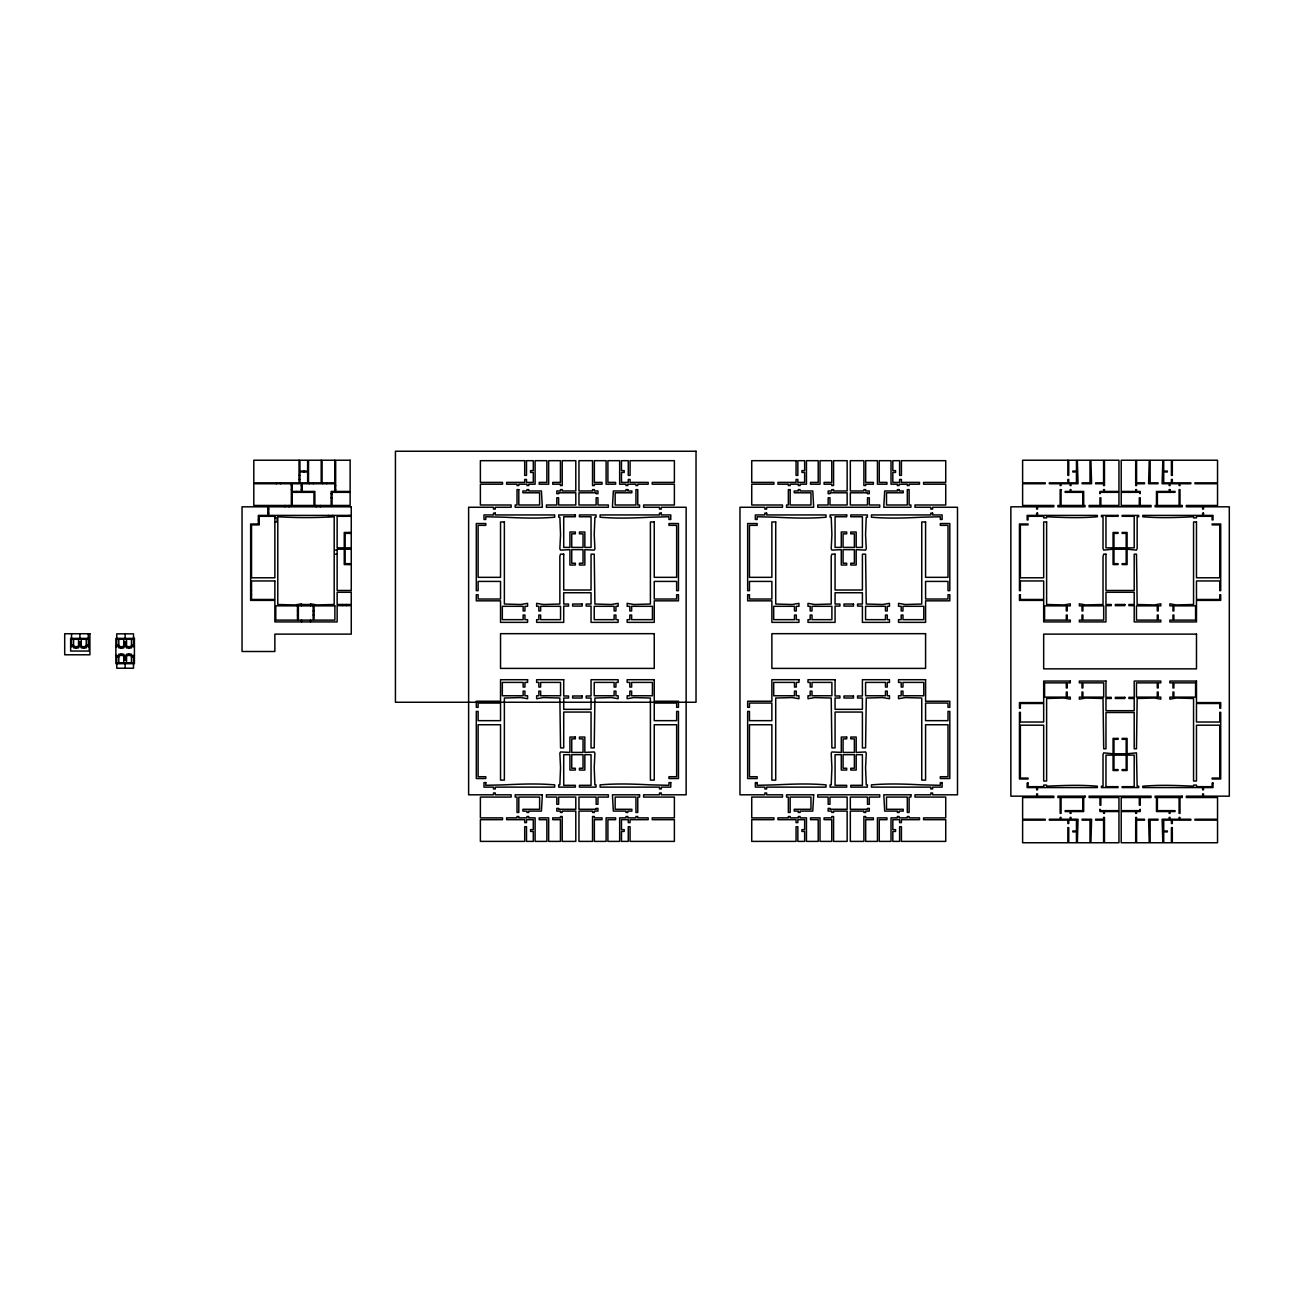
<?xml version="1.0" encoding="UTF-8"?>
<svg xmlns="http://www.w3.org/2000/svg" width="1294" height="1294" viewBox="0 0 1294 1294"><rect width="100%" height="100%" fill="white"/><g stroke="black" fill="none" stroke-linecap="round" stroke-linejoin="round"><path stroke-width="1.5" d="M299.933 471.081L307.616 471.081L307.616 460.227L299.933 460.227L299.933 482.84L307.616 482.84L307.616 471.986L299.933 471.986M299.027 475.383L299.933 475.383M299.027 479.443L299.933 479.443M291.344 485.557L292.25 485.557M301.292 485.557L302.198 485.557M334.758 485.557L335.664 485.557M291.344 489.617L292.25 489.617M301.292 489.617L302.198 489.617M334.758 489.617L335.664 489.617M292.25 491.429L301.292 491.429L301.292 483.746L292.25 483.746L292.25 505.453L313.957 505.453L313.957 492.335L292.25 492.335M331.135 493.693L332.04 493.693M331.135 497.769L332.04 497.769M267.826 509.076L268.731 509.076M267.826 513.136L268.731 513.136M274.862 517.891L277.126 517.891L277.126 521.967L274.862 521.967M258.331 519.929L259.221 519.929M259.221 523.989L250.632 523.989L250.632 600.384L274.862 600.384L274.862 621.913L337.136 621.913L337.136 605.641L351.256 605.641L351.256 634.125L274.862 634.125L274.862 651.497L242.043 651.497L242.043 506.811L267.826 506.811L267.826 515.4L258.331 515.4L258.331 523.989M334.871 550.112L337.136 550.112M334.871 554.172L337.136 554.172M250.632 590.662L251.537 590.662M250.632 594.739L251.537 594.739M301.47 604.492L310.528 604.492M297.474 610.946L298.38 610.946M313.164 610.946L314.07 610.946M297.474 615.022L298.38 615.022M313.164 615.022L314.07 615.022M71.542 639.285L88.283 639.285M116.767 639.285L133.508 639.285M78.562 641.986L81.263 641.986M123.787 641.986L126.489 641.986M78.562 643.571L81.263 643.571M123.787 643.571L126.489 643.571M71.542 645.156L73.58 645.156M78.562 645.156L81.263 645.156M86.245 645.156L88.283 645.156M116.767 645.156L118.805 645.156M123.787 645.156L126.489 645.156M131.47 645.156L133.508 645.156M70.636 646.515L75.392 646.515L75.392 647.873M89.189 646.515L84.433 646.515L84.433 647.873M115.862 646.515L120.617 646.515L120.617 647.873M134.414 646.515L129.659 646.515L129.659 647.873M115.862 655.557L120.617 655.557L120.617 654.198M134.414 655.557L129.659 655.557L129.659 654.198M116.767 656.915L118.805 656.915M123.787 656.915L126.489 656.915M131.47 656.915L133.508 656.915M123.787 658.5L126.489 658.5M123.787 660.086L126.489 660.086M116.767 662.787L133.508 662.787M349.218 515.4L349.218 516.306M349.218 532.465L349.218 533.371M349.218 563.666L349.218 564.572M346.517 604.492L346.517 605.641M342.441 604.492L342.441 605.641M332.623 515.4L332.623 516.306L328.547 516.306L328.547 515.4M326.832 482.84L326.832 483.746M322.756 482.84L322.756 483.746M320.281 505.453L320.281 506.811M316.205 505.453L316.205 506.811M313.294 482.84L313.294 483.746M310.528 605.851L310.528 603.813L316.852 604.945L334.192 604.492L334.192 516.759C313.989 517.875 298.008 517.875 277.789 516.759L277.789 604.492L295.145 604.945L301.47 603.813L301.47 605.851M310.528 620.117L310.528 621.913M309.217 482.84L309.217 483.746M303.993 471.081L303.993 471.986M301.47 620.117L301.47 621.913M296.31 491.429L296.31 492.335M289.08 505.453L289.08 506.811M285.003 505.453L285.003 506.811M280.491 482.84L280.491 483.746M276.415 482.84L276.415 483.746M133.508 646.515L133.508 633.85L116.767 633.85L116.767 646.515M133.508 655.557L133.508 668.222L116.767 668.222L116.767 655.557M131.47 639.285L131.47 647.873L126.489 647.873L126.489 639.285M131.47 662.787L131.47 654.198L126.489 654.198L126.489 662.787M128.3 647.873L128.3 646.515L121.976 646.515L121.976 647.873M128.3 654.198L128.3 655.557L121.976 655.557L121.976 654.198M125.13 633.85L125.13 638.379M125.13 663.693L125.13 668.222M123.787 639.285L123.787 647.873L118.805 647.873L118.805 639.285M123.787 662.787L123.787 654.198L118.805 654.198L118.805 662.787M88.283 633.85L88.283 646.515M86.245 639.285L86.245 647.873L81.263 647.873L81.263 639.285M83.075 647.873L83.075 646.515L76.75 646.515L76.75 647.873M79.904 633.85L79.904 638.379M78.562 639.285L78.562 647.873L73.58 647.873L73.58 639.285M71.542 633.85L71.542 646.515M696.026 451.25L395.43 451.25L395.43 702.254L696.026 702.254L696.026 451.25M299.027 460.227L253.802 460.227L253.802 482.84L299.027 482.84L299.027 460.227M321.187 460.227L308.522 460.227L308.522 482.84L321.187 482.84L321.187 460.227M334.758 460.227L322.093 460.227L322.093 482.84L334.758 482.84L334.758 460.227M350.124 460.227L335.664 460.227L335.664 491.429L350.124 491.429L350.124 460.227M1067.841 460.227L1022.616 460.227L1022.616 482.84L1045.228 482.84L1045.228 483.746L1022.616 483.746L1022.616 505.453L1053.834 505.453L1053.834 506.811L1037.545 506.811L1037.545 509.076L1036.64 509.076L1036.64 506.811L1010.857 506.811L1010.857 796.166L1036.64 796.166L1036.64 793.901L1037.545 793.901L1037.545 796.166L1053.834 796.166L1053.834 797.525L1022.616 797.525L1022.616 819.231L1045.228 819.231L1045.228 820.137L1022.616 820.137L1022.616 842.75L1067.841 842.75L1067.841 827.594L1068.747 827.594L1068.747 842.75L1076.446 842.75L1076.446 831.896L1072.823 831.896L1072.823 830.991L1076.446 830.991L1076.446 820.137L1068.747 820.137L1068.747 823.534L1067.841 823.534L1067.841 820.137L1049.305 820.137L1049.305 819.231L1060.158 819.231L1060.158 817.42L1061.064 817.42L1061.064 819.231L1070.106 819.231L1070.106 817.42L1071.011 817.42L1071.011 819.231L1078.048 819.231L1077.352 842.75L1090.001 842.75L1090.001 820.137L1082.107 820.137L1082.107 819.231L1091.586 819.231L1090.907 842.75L1103.572 842.75L1103.572 820.137L1095.646 820.137L1095.646 819.231L1103.572 819.231L1103.572 817.42L1104.478 817.42L1104.478 842.75L1118.954 842.75L1118.954 811.548L1104.478 811.548L1104.478 813.36L1103.572 813.36L1103.572 811.548L1099.965 811.548L1099.965 809.284L1100.854 810.642L1118.954 810.642L1118.954 797.525L1100.854 797.525L1100.854 805.208L1099.965 805.208L1099.965 797.525L1089.095 797.525L1089.095 796.166L1151.062 796.166L1151.062 797.525L1140.208 797.525L1140.208 805.208L1139.302 805.208L1139.302 797.525L1121.219 797.525L1121.219 810.642L1139.302 810.642L1140.208 809.284L1140.208 811.548L1136.585 811.548L1136.585 813.36L1135.679 813.36L1135.679 811.548L1121.219 811.548L1121.219 842.75L1135.679 842.75L1135.679 817.42L1136.585 817.42L1136.585 819.231L1144.511 819.231L1144.511 820.137L1136.585 820.137L1136.585 842.75L1149.25 842.75L1148.587 819.231L1158.049 819.231L1158.049 820.137L1150.156 820.137L1150.156 842.75L1162.821 842.75L1162.125 819.231L1169.145 819.231L1169.145 817.42L1170.051 817.42L1170.051 819.231L1179.093 819.231L1179.093 817.42L1179.999 817.42L1179.999 819.231L1190.852 819.231L1190.852 820.137L1172.315 820.137L1172.315 823.534L1171.41 823.534L1171.41 820.137L1163.727 820.137L1163.727 830.991L1167.35 830.991L1167.35 831.896L1163.727 831.896L1163.727 842.75L1171.41 842.75L1171.41 827.594L1172.315 827.594L1172.315 842.75L1217.541 842.75L1217.541 820.137L1194.928 820.137L1194.928 819.231L1217.541 819.231L1217.541 797.525L1186.339 797.525L1186.339 796.166L1202.611 796.166L1202.611 793.901L1203.517 793.901L1203.517 796.166L1229.3 796.166L1229.3 506.811L1203.517 506.811L1203.517 509.076L1202.611 509.076L1202.611 506.811L1186.339 506.811L1186.339 505.453L1217.541 505.453L1217.541 483.746L1194.928 483.746L1194.928 482.84L1217.541 482.84L1217.541 460.227L1172.315 460.227L1172.315 475.383L1171.41 475.383L1171.41 460.227L1163.727 460.227L1163.727 471.081L1167.35 471.081L1167.35 471.986L1163.727 471.986L1163.727 482.84L1171.41 482.84L1171.41 479.443L1172.315 479.443L1172.315 482.84L1190.852 482.84L1190.852 483.746L1179.999 483.746L1179.999 485.557L1179.093 485.557L1179.093 483.746L1170.051 483.746L1170.051 485.557L1169.145 485.557L1169.145 483.746L1162.125 483.746L1162.821 460.227L1150.156 460.227L1150.156 482.84L1158.049 482.84L1158.049 483.746L1148.587 483.746L1149.25 460.227L1136.585 460.227L1136.585 482.84L1144.511 482.84L1144.511 483.746L1136.585 483.746L1136.585 485.557L1135.679 485.557L1135.679 460.227L1121.219 460.227L1121.219 491.429L1135.679 491.429L1135.679 489.617L1136.585 489.617L1136.585 491.429L1140.208 491.429L1140.208 493.693L1139.302 492.335L1121.219 492.335L1121.219 505.453L1139.302 505.453L1139.302 497.769L1140.208 497.769L1140.208 505.453L1151.062 505.453L1151.062 506.811L1089.095 506.811L1089.095 505.453L1099.965 505.453L1099.965 497.769L1100.854 497.769L1100.854 505.453L1118.954 505.453L1118.954 492.335L1100.854 492.335L1099.965 493.693L1099.965 491.429L1103.572 491.429L1103.572 489.617L1104.478 489.617L1104.478 491.429L1118.954 491.429L1118.954 460.227L1104.478 460.227L1104.478 485.557L1103.572 485.557L1103.572 483.746L1095.646 483.746L1095.646 482.84L1103.572 482.84L1103.572 460.227L1090.907 460.227L1091.586 483.746L1082.107 483.746L1082.107 482.84L1090.001 482.84L1090.001 460.227L1077.352 460.227L1078.048 483.746L1071.011 483.746L1071.011 485.557L1070.106 485.557L1070.106 483.746L1061.064 483.746L1061.064 485.557L1060.158 485.557L1060.158 483.746L1049.305 483.746L1049.305 482.84L1067.841 482.84L1067.841 479.443L1068.747 479.443L1068.747 482.84L1076.446 482.84L1076.446 471.986L1072.823 471.986L1072.823 471.081L1076.446 471.081L1076.446 460.227L1068.747 460.227L1068.747 475.383L1067.841 475.383L1067.841 460.227M524.701 460.68L480.381 460.68L480.381 482.387L502.541 482.387L502.541 484.199L480.381 484.199L480.381 505L511.13 505L511.13 507.264L495.295 507.264L495.295 509.076L493.499 509.076L493.499 507.264L468.622 507.264L468.622 794.807L493.499 794.807L493.499 792.996L495.295 792.996L495.295 794.807L511.13 794.807L511.13 797.072L480.381 797.072L480.381 817.873L502.541 817.873L502.541 819.684L480.381 819.684L480.381 841.391L524.701 841.391L524.701 826.688L526.512 826.688L526.512 841.391L533.29 841.391L533.29 831.444L530.572 831.444L530.572 829.632L533.29 829.632L533.29 819.684L526.512 819.684L526.512 822.628L524.701 822.628L524.701 819.684L506.601 819.684L506.601 817.873L517.018 817.873L517.018 816.514L518.813 816.514L518.813 817.873L526.965 817.873L526.965 816.514L528.761 816.514L528.761 817.873L535.101 817.873L535.101 841.391L546.861 841.391L546.861 819.684L539.177 819.684L539.177 817.873L548.672 817.873L548.672 841.391L560.431 841.391L560.431 819.684L552.732 819.684L552.732 817.873L560.431 817.873L560.431 816.514L562.227 816.514L562.227 841.391L575.798 841.391L575.798 811.095L562.227 811.095L562.227 812.454L560.431 812.454L560.431 811.095L556.808 811.095L556.808 808.378L558.62 808.378L558.62 809.284L575.798 809.284L575.798 797.072L558.62 797.072L558.62 804.302L556.808 804.302L556.808 797.072L546.408 797.072L546.408 794.807L608.358 794.807L608.358 797.072L597.957 797.072L597.957 804.302L596.146 804.302L596.146 797.072L578.968 797.072L578.968 809.284L596.146 809.284L596.146 808.378L597.957 808.378L597.957 811.095L594.35 811.095L594.35 812.454L592.539 812.454L592.539 811.095L578.968 811.095L578.968 841.391L592.539 841.391L592.539 816.514L594.35 816.514L594.35 817.873L602.034 817.873L602.034 819.684L594.35 819.684L594.35 841.391L606.11 841.391L606.11 817.873L615.604 817.873L615.604 819.684L607.905 819.684L607.905 841.391L619.664 841.391L619.664 817.873L626.005 817.873L626.005 816.514L627.816 816.514L627.816 817.873L635.952 817.873L635.952 816.514L637.764 816.514L637.764 817.873L648.165 817.873L648.165 819.684L630.065 819.684L630.065 822.628L628.269 822.628L628.269 819.684L621.476 819.684L621.476 829.632L624.193 829.632L624.193 831.444L621.476 831.444L621.476 841.391L628.269 841.391L628.269 826.688L630.065 826.688L630.065 841.391L674.384 841.391L674.384 819.684L652.225 819.684L652.225 817.873L674.384 817.873L674.384 797.072L643.636 797.072L643.636 794.807L659.471 794.807L659.471 792.996L661.283 792.996L661.283 794.807L686.143 794.807L686.143 507.264L661.283 507.264L661.283 509.076L659.471 509.076L659.471 507.264L643.636 507.264L643.636 505L674.384 505L674.384 484.199L652.225 484.199L652.225 482.387L674.384 482.387L674.384 460.68L630.065 460.68L630.065 475.383L628.269 475.383L628.269 460.68L621.476 460.68L621.476 470.628L624.193 470.628L624.193 472.439L621.476 472.439L621.476 482.387L628.269 482.387L628.269 479.443L630.065 479.443L630.065 482.387L648.165 482.387L648.165 484.199L637.764 484.199L637.764 485.557L635.952 485.557L635.952 484.199L627.816 484.199L627.816 485.557L626.005 485.557L626.005 484.199L619.664 484.199L619.664 460.68L607.905 460.68L607.905 482.387L615.604 482.387L615.604 484.199L606.11 484.199L606.11 460.68L594.35 460.68L594.35 482.387L602.034 482.387L602.034 484.199L594.35 484.199L594.35 485.557L592.539 485.557L592.539 460.68L578.968 460.68L578.968 490.976L592.539 490.976L592.539 489.617L594.35 489.617L594.35 490.976L597.957 490.976L597.957 493.693L596.146 493.693L596.146 492.788L578.968 492.788L578.968 505L596.146 505L596.146 497.769L597.957 497.769L597.957 505L608.358 505L608.358 507.264L546.408 507.264L546.408 505L556.808 505L556.808 497.769L558.62 497.769L558.62 505L575.798 505L575.798 492.788L558.62 492.788L558.62 493.693L556.808 493.693L556.808 490.976L560.431 490.976L560.431 489.617L562.227 489.617L562.227 490.976L575.798 490.976L575.798 460.68L562.227 460.68L562.227 485.557L560.431 485.557L560.431 484.199L552.732 484.199L552.732 482.387L560.431 482.387L560.431 460.68L548.672 460.68L548.672 484.199L539.177 484.199L539.177 482.387L546.861 482.387L546.861 460.68L535.101 460.68L535.101 484.199L528.761 484.199L528.761 485.557L526.965 485.557L526.965 484.199L518.813 484.199L518.813 485.557L517.018 485.557L517.018 484.199L506.601 484.199L506.601 482.387L524.701 482.387L524.701 479.443L526.512 479.443L526.512 482.387L533.29 482.387L533.29 472.439L530.572 472.439L530.572 470.628L533.29 470.628L533.29 460.68L526.512 460.68L526.512 475.383L524.701 475.383L524.701 460.68M796.053 460.68L751.733 460.68L751.733 482.387L773.893 482.387L773.893 484.199L751.733 484.199L751.733 505L782.482 505L782.482 507.264L766.646 507.264L766.646 509.076L764.835 509.076L764.835 507.264L739.974 507.264L739.974 794.807L764.835 794.807L764.835 792.996L766.646 792.996L766.646 794.807L782.482 794.807L782.482 797.072L751.733 797.072L751.733 817.873L773.893 817.873L773.893 819.684L751.733 819.684L751.733 841.391L796.053 841.391L796.053 826.688L797.848 826.688L797.848 841.391L804.642 841.391L804.642 831.444L801.924 831.444L801.924 829.632L804.642 829.632L804.642 819.684L797.848 819.684L797.848 822.628L796.053 822.628L796.053 819.684L777.953 819.684L777.953 817.873L788.353 817.873L788.353 816.514L790.165 816.514L790.165 817.873L798.301 817.873L798.301 816.514L800.113 816.514L800.113 817.873L806.453 817.873L806.453 841.391L818.212 841.391L818.212 819.684L810.513 819.684L810.513 817.873L820.008 817.873L820.008 841.391L831.767 841.391L831.767 819.684L824.084 819.684L824.084 817.873L831.767 817.873L831.767 816.514L833.579 816.514L833.579 841.391L847.149 841.391L847.149 811.095L833.579 811.095L833.579 812.454L831.767 812.454L831.767 811.095L828.16 811.095L828.16 808.378L829.972 808.378L829.972 809.284L847.149 809.284L847.149 797.072L829.972 797.072L829.972 804.302L828.16 804.302L828.16 797.072L817.759 797.072L817.759 794.807L879.71 794.807L879.71 797.072L869.309 797.072L869.309 804.302L867.498 804.302L867.498 797.072L850.32 797.072L850.32 809.284L867.498 809.284L867.498 808.378L869.309 808.378L869.309 811.095L865.686 811.095L865.686 812.454L863.891 812.454L863.891 811.095L850.32 811.095L850.32 841.391L863.891 841.391L863.891 816.514L865.686 816.514L865.686 817.873L873.385 817.873L873.385 819.684L865.686 819.684L865.686 841.391L877.445 841.391L877.445 817.873L886.956 817.873L886.956 819.684L879.257 819.684L879.257 841.391L891.016 841.391L891.016 817.873L897.357 817.873L897.357 816.514L899.152 816.514L899.152 817.873L907.304 817.873L907.304 816.514L909.116 816.514L909.116 817.873L919.516 817.873L919.516 819.684L901.417 819.684L901.417 822.628L899.605 822.628L899.605 819.684L892.828 819.684L892.828 829.632L895.545 829.632L895.545 831.444L892.828 831.444L892.828 841.391L899.605 841.391L899.605 826.688L901.417 826.688L901.417 841.391L945.736 841.391L945.736 819.684L923.576 819.684L923.576 817.873L945.736 817.873L945.736 797.072L914.987 797.072L914.987 794.807L930.823 794.807L930.823 792.996L932.618 792.996L932.618 794.807L957.495 794.807L957.495 507.264L932.618 507.264L932.618 509.076L930.823 509.076L930.823 507.264L914.987 507.264L914.987 505L945.736 505L945.736 484.199L923.576 484.199L923.576 482.387L945.736 482.387L945.736 460.68L901.417 460.68L901.417 475.383L899.605 475.383L899.605 460.68L892.828 460.68L892.828 470.628L895.545 470.628L895.545 472.439L892.828 472.439L892.828 482.387L899.605 482.387L899.605 479.443L901.417 479.443L901.417 482.387L919.516 482.387L919.516 484.199L909.116 484.199L909.116 485.557L907.304 485.557L907.304 484.199L899.152 484.199L899.152 485.557L897.357 485.557L897.357 484.199L891.016 484.199L891.016 460.68L879.257 460.68L879.257 482.387L886.956 482.387L886.956 484.199L877.445 484.199L877.445 460.68L865.686 460.68L865.686 482.387L873.385 482.387L873.385 484.199L865.686 484.199L865.686 485.557L863.891 485.557L863.891 460.68L850.32 460.68L850.32 490.976L863.891 490.976L863.891 489.617L865.686 489.617L865.686 490.976L869.309 490.976L869.309 493.693L867.498 493.693L867.498 492.788L850.32 492.788L850.32 505L867.498 505L867.498 497.769L869.309 497.769L869.309 505L879.71 505L879.71 507.264L817.759 507.264L817.759 505L828.16 505L828.16 497.769L829.972 497.769L829.972 505L847.149 505L847.149 492.788L829.972 492.788L829.972 493.693L828.16 493.693L828.16 490.976L831.767 490.976L831.767 489.617L833.579 489.617L833.579 490.976L847.149 490.976L847.149 460.68L833.579 460.68L833.579 485.557L831.767 485.557L831.767 484.199L824.084 484.199L824.084 482.387L831.767 482.387L831.767 460.68L820.008 460.68L820.008 484.199L810.513 484.199L810.513 482.387L818.212 482.387L818.212 460.68L806.453 460.68L806.453 484.199L800.113 484.199L800.113 485.557L798.301 485.557L798.301 484.199L790.165 484.199L790.165 485.557L788.353 485.557L788.353 484.199L777.953 484.199L777.953 482.387L796.053 482.387L796.053 479.443L797.848 479.443L797.848 482.387L804.642 482.387L804.642 472.439L801.924 472.439L801.924 470.628L804.642 470.628L804.642 460.68L797.848 460.68L797.848 475.383L796.053 475.383L796.053 460.68M291.344 483.746L253.802 483.746L253.802 505.453L291.344 505.453L291.344 483.746M334.758 483.746L302.198 483.746L302.198 491.429L314.863 491.429L314.863 505.453L331.135 505.453L331.135 491.429L334.758 491.429L334.758 483.746M518.813 489.617L517.018 489.617L517.018 505L515.206 505L515.206 507.264L542.332 507.264L541.426 490.976L528.761 490.976L528.761 489.617L526.965 489.617L526.965 490.976L522.889 490.976L522.889 492.788L539.614 492.788L539.614 505L518.813 505L518.813 489.617M627.816 489.617L626.005 489.617L626.005 490.976L613.34 490.976L612.434 507.264L639.576 507.264L639.576 505L637.764 505L637.764 489.617L635.952 489.617L635.952 505L615.151 505L615.151 492.788L631.876 492.788L631.876 490.976L627.816 490.976L627.816 489.617M790.165 489.617L788.353 489.617L788.353 505L786.542 505L786.542 507.264L813.683 507.264L812.778 490.976L800.113 490.976L800.113 489.617L798.301 489.617L798.301 490.976L794.241 490.976L794.241 492.788L810.966 492.788L810.966 505L790.165 505L790.165 489.617M899.152 489.617L897.357 489.617L897.357 490.976L884.692 490.976L883.786 507.264L910.911 507.264L910.911 505L909.116 505L909.116 489.617L907.304 489.617L907.304 505L886.503 505L886.503 492.788L903.228 492.788L903.228 490.976L899.152 490.976L899.152 489.617M1061.064 489.617L1060.158 489.617L1060.158 505.453L1057.894 505.453L1057.894 506.811L1085.035 506.811L1085.035 505.453L1083.676 505.453L1083.676 491.429L1071.011 491.429L1071.011 489.617L1070.106 489.617L1070.106 491.429L1065.14 491.429L1065.14 492.335L1082.771 492.335L1082.771 505.453L1061.064 505.453L1061.064 489.617M1170.051 489.617L1169.145 489.617L1169.145 491.429L1156.48 491.429L1156.48 505.453L1155.138 505.453L1155.138 506.811L1182.263 506.811L1182.263 505.453L1179.999 505.453L1179.999 489.617L1179.093 489.617L1179.093 505.453L1157.386 505.453L1157.386 492.335L1175.033 492.335L1175.033 491.429L1170.051 491.429L1170.051 489.617M350.124 492.335L332.04 492.335L332.04 505.453L350.124 505.453L350.124 492.335M351.256 506.811L268.731 506.811L268.731 515.4L351.256 515.4L351.256 506.811M495.295 513.136L493.499 513.136L493.499 514.947L483.988 514.947L483.988 519.476L485.8 519.476L485.8 516.759L504.369 517.212C522.307 518.101 537.641 518.619 554.673 517.212L554.673 514.947L495.295 514.947L495.295 513.136M661.283 513.136L659.471 513.136L659.471 514.947L600.092 514.947L600.092 517.212C617.125 518.619 632.459 518.101 650.397 517.212L668.966 516.759L668.966 519.476L670.777 519.476L670.777 514.947L661.283 514.947L661.283 513.136M766.646 513.136L764.835 513.136L764.835 514.947L755.34 514.947L755.34 519.476L757.152 519.476L757.152 516.759L775.721 517.212C793.659 518.101 808.993 518.619 826.025 517.212L826.025 514.947L766.646 514.947L766.646 513.136M932.618 513.136L930.823 513.136L930.823 514.947L871.444 514.947L871.444 517.212C888.477 518.619 903.81 518.101 921.749 517.212L940.317 516.759L940.317 519.476L942.129 519.476L942.129 514.947L932.618 514.947L932.618 513.136M1037.545 513.136L1036.64 513.136L1036.64 515.4L1027.145 515.4L1027.145 519.929L1028.051 519.929L1028.051 516.306L1043.676 516.306L1043.676 517.891L1046.62 517.891L1046.62 516.759C1064.8 517.616 1080.183 518.198 1097.361 516.759L1097.361 515.4L1037.545 515.4L1037.545 513.136M1203.517 513.136L1202.611 513.136L1202.611 515.4L1142.796 515.4L1142.796 516.759C1159.974 518.198 1175.356 517.616 1193.553 516.759L1193.553 517.891L1196.481 517.891L1196.481 516.306L1212.122 516.306L1212.122 519.929L1213.012 519.929L1213.012 515.4L1203.517 515.4L1203.517 513.136M575.345 514.947L558.733 514.947L558.733 517.212L559.865 517.212L560.545 534.39L559.865 548.866L560.545 550.112L569.926 549.659L569.926 565.025L575.345 565.025L575.345 563.23L571.738 563.23L571.738 549.659L583.044 549.659L583.044 563.23L579.421 563.23L579.421 565.025L584.839 565.025L584.839 549.659L594.221 550.112L594.9 548.866L594.221 534.39L594.9 517.212L596.033 517.212L596.033 514.947L579.421 514.947L579.421 516.759L591.051 516.759L591.051 547.394L584.839 547.394L584.839 532.012L579.421 532.012L579.421 533.824L583.044 533.824L583.044 547.394L571.738 547.394L571.738 533.824L575.345 533.824L575.345 532.012L569.926 532.012L569.926 547.394L563.715 547.394L563.715 516.759L575.345 516.759L575.345 514.947M846.697 514.947L830.085 514.947L830.085 517.212L831.217 517.212L831.896 534.39L831.217 548.866L831.896 550.112L841.278 549.659L841.278 565.025L846.697 565.025L846.697 563.23L843.073 563.23L843.073 549.659L854.38 549.659L854.38 563.23L850.773 563.23L850.773 565.025L856.191 565.025L856.191 549.659L865.573 550.112L866.252 548.866L865.573 534.39L866.252 517.212L867.384 517.212L867.384 514.947L850.773 514.947L850.773 516.759L862.402 516.759L862.402 547.394L856.191 547.394L856.191 532.012L850.773 532.012L850.773 533.824L854.38 533.824L854.38 547.394L843.073 547.394L843.073 533.824L846.697 533.824L846.697 532.012L841.278 532.012L841.278 547.394L835.067 547.394L835.067 516.759L846.697 516.759L846.697 514.947M1118.048 515.4L1101.437 515.4L1101.437 516.759L1103.022 516.759L1103.022 548.413L1103.701 550.112L1113.066 549.206L1113.066 564.572L1118.048 564.572L1118.048 563.666L1113.972 563.666L1113.972 549.206L1126.184 549.206L1126.184 563.666L1122.124 563.666L1122.124 564.572L1127.09 564.572L1127.09 549.206L1136.472 550.112L1137.151 548.413L1137.151 516.759L1138.72 516.759L1138.72 515.4L1122.124 515.4L1122.124 516.306L1134.207 516.306L1134.207 547.847L1127.09 547.847L1127.09 532.465L1122.124 532.465L1122.124 533.371L1126.184 533.371L1126.184 547.847L1113.972 547.847L1113.972 533.371L1118.048 533.371L1118.048 532.465L1113.066 532.465L1113.066 547.847L1105.966 547.847L1105.966 516.306L1118.048 516.306L1118.048 515.4M274.862 516.306L259.221 516.306L259.221 524.895L251.537 524.895L251.537 577.787L274.862 577.787L274.862 516.306M351.256 516.306L337.136 516.306L337.136 547.847L344.253 547.847L344.253 532.465L351.256 532.465L351.256 516.306M504.369 521.967L500.535 521.967L500.535 577.334L478.117 577.334L478.117 525.348L485.8 525.348L485.8 523.536L476.305 523.536L476.305 590.662L478.117 590.662L478.117 581.41L500.535 581.41L500.535 599.025L478.117 599.025L478.117 594.739L476.305 594.739L476.305 600.837L500.535 600.837L500.535 622.365L527.596 622.365L527.596 619.664L524.943 619.664L524.943 615.022L523.148 615.022L523.148 619.664L502.331 619.664L502.331 606.304L523.148 606.304L523.148 610.946L524.943 610.946L524.943 606.304L527.596 606.304L527.596 603.36L520.819 604.492L504.369 604.039L504.369 521.967M654.246 521.967L650.397 521.967L650.397 604.039L633.947 604.492L627.169 603.36L627.169 606.304L629.822 606.304L629.822 610.946L631.634 610.946L631.634 606.304L652.435 606.304L652.435 619.664L631.634 619.664L631.634 615.022L629.822 615.022L629.822 619.664L627.169 619.664L627.169 622.365L654.246 622.365L654.246 600.837L678.46 600.837L678.46 594.739L676.649 594.739L676.649 599.025L654.246 599.025L654.246 581.41L676.649 581.41L676.649 590.662L678.46 590.662L678.46 523.536L668.966 523.536L668.966 525.348L676.649 525.348L676.649 577.334L654.246 577.334L654.246 521.967M775.721 521.967L771.871 521.967L771.871 577.334L749.469 577.334L749.469 525.348L757.152 525.348L757.152 523.536L747.657 523.536L747.657 590.662L749.469 590.662L749.469 581.41L771.871 581.41L771.871 599.025L749.469 599.025L749.469 594.739L747.657 594.739L747.657 600.837L771.871 600.837L771.871 622.365L798.948 622.365L798.948 619.664L796.295 619.664L796.295 615.022L794.484 615.022L794.484 619.664L773.683 619.664L773.683 606.304L794.484 606.304L794.484 610.946L796.295 610.946L796.295 606.304L798.948 606.304L798.948 603.36L792.171 604.492L775.721 604.039L775.721 521.967M925.582 521.967L921.749 521.967L921.749 604.039L905.299 604.492L898.521 603.36L898.521 606.304L901.174 606.304L901.174 610.946L902.969 610.946L902.969 606.304L923.787 606.304L923.787 619.664L902.969 619.664L902.969 615.022L901.174 615.022L901.174 619.664L898.521 619.664L898.521 622.365L925.582 622.365L925.582 600.837L949.812 600.837L949.812 594.739L948.001 594.739L948.001 599.025L925.582 599.025L925.582 581.41L948.001 581.41L948.001 590.662L949.812 590.662L949.812 523.536L940.317 523.536L940.317 525.348L948.001 525.348L948.001 577.334L925.582 577.334L925.582 521.967M1046.62 521.967L1043.676 521.967L1043.676 577.787L1020.368 577.787L1020.368 524.895L1028.051 524.895L1028.051 523.989L1019.462 523.989L1019.462 590.662L1020.368 590.662L1020.368 580.957L1043.676 580.957L1043.676 599.478L1020.368 599.478L1020.368 594.739L1019.462 594.739L1019.462 600.384L1043.676 600.384L1043.676 621.913L1070.3 621.913L1070.3 620.117L1067.194 620.117L1067.194 615.022L1066.288 615.022L1066.288 620.117L1044.581 620.117L1044.581 605.851L1066.288 605.851L1066.288 610.946L1067.194 610.946L1067.194 605.851L1070.3 605.851L1070.3 603.813L1063.959 604.945L1046.62 604.492L1046.62 521.967M1196.481 521.967L1193.553 521.967L1193.553 604.492L1176.197 604.945L1169.873 603.813L1169.873 605.851L1172.962 605.851L1172.962 610.946L1173.868 610.946L1173.868 605.851L1195.575 605.851L1195.575 620.117L1173.868 620.117L1173.868 615.022L1172.962 615.022L1172.962 620.117L1169.873 620.117L1169.873 621.913L1196.481 621.913L1196.481 600.384L1220.711 600.384L1220.711 594.739L1219.805 594.739L1219.805 599.478L1196.481 599.478L1196.481 580.957L1219.805 580.957L1219.805 590.662L1220.711 590.662L1220.711 523.989L1212.122 523.989L1212.122 524.895L1219.805 524.895L1219.805 577.787L1196.481 577.787L1196.481 521.967M351.256 533.371L345.158 533.371L345.158 547.847L351.256 547.847L351.256 533.371M344.253 549.206L337.136 549.206L337.136 590.468L351.256 590.468L351.256 564.572L344.253 564.572L344.253 549.206M351.256 549.206L345.158 549.206L345.158 563.666L351.256 563.666L351.256 549.206M563.715 554.172L560.545 554.172L559.865 556.113L559.865 604.039L543.431 604.492L536.638 603.36L536.638 606.304L538.838 606.304L538.838 610.946L540.649 610.946L540.649 606.304L560.545 606.304L560.545 619.664L540.649 619.664L540.649 615.022L538.838 615.022L538.838 619.664L536.638 619.664L536.638 622.365L563.715 622.365L563.715 606.093L568.567 606.093L568.567 604.039L563.715 604.039L563.715 592.733L591.051 592.733L591.051 604.039L586.198 604.039L586.198 606.093L591.051 606.093L591.051 622.365L618.128 622.365L618.128 619.664L615.928 619.664L615.928 615.022L614.116 615.022L614.116 619.664L594.221 619.664L594.221 606.304L614.116 606.304L614.116 610.946L615.928 610.946L615.928 606.304L618.128 606.304L618.128 603.36L611.334 604.492L594.9 604.039L594.221 554.172L591.051 554.172L591.051 590.015L563.715 590.015L563.715 554.172M835.067 554.172L831.896 554.172L831.217 556.113L831.217 604.039L814.783 604.492L807.99 603.36L807.99 606.304L810.19 606.304L810.19 610.946L812.001 610.946L812.001 606.304L831.896 606.304L831.896 619.664L812.001 619.664L812.001 615.022L810.19 615.022L810.19 619.664L807.99 619.664L807.99 622.365L835.067 622.365L835.067 606.093L839.919 606.093L839.919 604.039L835.067 604.039L835.067 592.733L862.402 592.733L862.402 604.039L857.55 604.039L857.55 606.093L862.402 606.093L862.402 622.365L889.479 622.365L889.479 619.664L887.28 619.664L887.28 615.022L885.468 615.022L885.468 619.664L865.573 619.664L865.573 606.304L885.468 606.304L885.468 610.946L887.28 610.946L887.28 606.304L889.479 606.304L889.479 603.36L882.686 604.492L866.252 604.039L865.573 554.172L862.402 554.172L862.402 590.015L835.067 590.015L835.067 554.172M1105.966 554.172L1103.701 554.172L1103.022 556.549L1103.022 604.492L1085.666 604.945L1079.342 603.813L1079.342 605.851L1081.994 605.851L1081.994 610.946L1082.9 610.946L1082.9 605.851L1103.701 605.851L1103.701 620.117L1082.9 620.117L1082.9 615.022L1081.994 615.022L1081.994 620.117L1079.342 620.117L1079.342 621.913L1105.966 621.913L1105.966 605.641L1111.271 605.641L1111.271 604.492L1105.966 604.492L1105.966 592.28L1134.207 592.28L1134.207 604.492L1128.902 604.492L1128.902 605.641L1134.207 605.641L1134.207 621.913L1160.815 621.913L1160.815 620.117L1158.179 620.117L1158.179 615.022L1157.273 615.022L1157.273 620.117L1136.472 620.117L1136.472 605.851L1157.273 605.851L1157.273 610.946L1158.179 610.946L1158.179 605.851L1160.815 605.851L1160.815 603.813L1154.491 604.945L1137.151 604.492L1136.472 554.172L1134.207 554.172L1134.207 590.468L1105.966 590.468L1105.966 554.172M274.862 580.957L251.537 580.957L251.537 599.478L274.862 599.478L274.862 580.957M351.256 592.28L337.136 592.28L337.136 604.492L351.256 604.492L351.256 592.28M582.138 604.039L572.644 604.039L572.644 606.093L582.138 606.093L582.138 604.039M853.49 604.039L843.979 604.039L843.979 606.093L853.49 606.093L853.49 604.039M1124.826 604.492L1115.331 604.492L1115.331 605.641L1124.826 605.641L1124.826 604.492M297.474 605.851L275.768 605.851L275.768 620.117L297.474 620.117L297.474 605.851M313.164 605.851L298.38 605.851L298.38 620.117L313.164 620.117L313.164 605.851M334.871 605.851L314.07 605.851L314.07 620.117L334.871 620.117L334.871 605.851M89.901 633.736L64.7 633.736L64.7 654.78L89.901 654.78L89.901 633.736M654.246 633.672L500.535 633.672L500.535 668.4L654.246 668.4L654.246 633.672M925.582 633.672L771.871 633.672L771.871 668.4L925.582 668.4L925.582 633.672M1196.481 634.125L1043.676 634.125L1043.676 668.852L1196.481 668.852L1196.481 634.125M89.189 638.379L70.636 638.379L70.636 651.044L89.189 651.044L89.189 638.379M134.414 638.379L115.862 638.379L115.862 663.693L134.414 663.693L134.414 638.379M527.596 679.706L500.535 679.706L500.535 701.235L476.305 701.235L476.305 707.333L478.117 707.333L478.117 703.046L500.535 703.046L500.535 720.661L478.117 720.661L478.117 711.409L476.305 711.409L476.305 778.535L485.8 778.535L485.8 776.723L478.117 776.723L478.117 724.737L500.535 724.737L500.535 780.12L504.369 780.12L504.369 698.032L520.819 697.579L527.596 698.711L527.596 695.768L524.943 695.768L524.943 691.125L523.148 691.125L523.148 695.768L502.331 695.768L502.331 682.407L523.148 682.407L523.148 687.049L524.943 687.049L524.943 682.407L527.596 682.407L527.596 679.706M563.715 679.706L536.638 679.706L536.638 682.407L538.838 682.407L538.838 687.049L540.649 687.049L540.649 682.407L560.545 682.407L560.545 695.768L540.649 695.768L540.649 691.125L538.838 691.125L538.838 695.768L536.638 695.768L536.638 698.711L543.431 697.579L559.865 698.032L560.545 747.9L563.715 747.9L563.715 712.056L591.051 712.056L591.051 747.9L594.221 747.9L594.9 698.032L611.334 697.579L618.128 698.711L618.128 695.768L615.928 695.768L615.928 691.125L614.116 691.125L614.116 695.768L594.221 695.768L594.221 682.407L614.116 682.407L614.116 687.049L615.928 687.049L615.928 682.407L618.128 682.407L618.128 679.706L591.051 679.706L591.051 695.994L586.198 695.994L586.198 698.032L591.051 698.032L591.051 709.338L563.715 709.338L563.715 698.032L568.567 698.032L568.567 695.994L563.715 695.994L563.715 679.706M654.246 679.706L627.169 679.706L627.169 682.407L629.822 682.407L629.822 687.049L631.634 687.049L631.634 682.407L652.435 682.407L652.435 695.768L631.634 695.768L631.634 691.125L629.822 691.125L629.822 695.768L627.169 695.768L627.169 698.711L633.947 697.579L650.397 698.032L650.397 780.12L654.246 780.12L654.246 724.737L676.649 724.737L676.649 776.723L668.966 776.723L668.966 778.535L678.46 778.535L678.46 711.409L676.649 711.409L676.649 720.661L654.246 720.661L654.246 703.046L676.649 703.046L676.649 707.333L678.46 707.333L678.46 701.235L654.246 701.235L654.246 679.706M798.948 679.706L771.871 679.706L771.871 701.235L747.657 701.235L747.657 707.333L749.469 707.333L749.469 703.046L771.871 703.046L771.871 720.661L749.469 720.661L749.469 711.409L747.657 711.409L747.657 778.535L757.152 778.535L757.152 776.723L749.469 776.723L749.469 724.737L771.871 724.737L771.871 780.12L775.721 780.12L775.721 698.032L792.171 697.579L798.948 698.711L798.948 695.768L796.295 695.768L796.295 691.125L794.484 691.125L794.484 695.768L773.683 695.768L773.683 682.407L794.484 682.407L794.484 687.049L796.295 687.049L796.295 682.407L798.948 682.407L798.948 679.706M835.067 679.706L807.99 679.706L807.99 682.407L810.19 682.407L810.19 687.049L812.001 687.049L812.001 682.407L831.896 682.407L831.896 695.768L812.001 695.768L812.001 691.125L810.19 691.125L810.19 695.768L807.99 695.768L807.99 698.711L814.783 697.579L831.217 698.032L831.896 747.9L835.067 747.9L835.067 712.056L862.402 712.056L862.402 747.9L865.573 747.9L866.252 698.032L882.686 697.579L889.479 698.711L889.479 695.768L887.28 695.768L887.28 691.125L885.468 691.125L885.468 695.768L865.573 695.768L865.573 682.407L885.468 682.407L885.468 687.049L887.28 687.049L887.28 682.407L889.479 682.407L889.479 679.706L862.402 679.706L862.402 695.994L857.55 695.994L857.55 698.032L862.402 698.032L862.402 709.338L835.067 709.338L835.067 698.032L839.919 698.032L839.919 695.994L835.067 695.994L835.067 679.706M925.582 679.706L898.521 679.706L898.521 682.407L901.174 682.407L901.174 687.049L902.969 687.049L902.969 682.407L923.787 682.407L923.787 695.768L902.969 695.768L902.969 691.125L901.174 691.125L901.174 695.768L898.521 695.768L898.521 698.711L905.299 697.579L921.749 698.032L921.749 780.12L925.582 780.12L925.582 724.737L948.001 724.737L948.001 776.723L940.317 776.723L940.317 778.535L949.812 778.535L949.812 711.409L948.001 711.409L948.001 720.661L925.582 720.661L925.582 703.046L948.001 703.046L948.001 707.333L949.812 707.333L949.812 701.235L925.582 701.235L925.582 679.706M1070.3 681.065L1043.676 681.065L1043.676 702.593L1019.462 702.593L1019.462 708.239L1020.368 708.239L1020.368 703.499L1043.676 703.499L1043.676 722.02L1020.368 722.02L1020.368 712.315L1019.462 712.315L1019.462 778.988L1028.051 778.988L1028.051 778.082L1020.368 778.082L1020.368 725.19L1043.676 725.19L1043.676 781.01L1046.62 781.01L1046.62 698.485L1063.959 698.032L1070.3 699.164L1070.3 697.126L1067.194 697.126L1067.194 692.031L1066.288 692.031L1066.288 697.126L1044.581 697.126L1044.581 682.86L1066.288 682.86L1066.288 687.955L1067.194 687.955L1067.194 682.86L1070.3 682.86L1070.3 681.065M1105.966 681.065L1079.342 681.065L1079.342 682.86L1081.994 682.86L1081.994 687.955L1082.9 687.955L1082.9 682.86L1103.701 682.86L1103.701 697.126L1082.9 697.126L1082.9 692.031L1081.994 692.031L1081.994 697.126L1079.342 697.126L1079.342 699.164L1085.666 698.032L1103.022 698.485L1103.701 748.805L1105.966 748.805L1105.966 712.509L1134.207 712.509L1134.207 748.805L1136.472 748.805L1137.151 698.485L1154.491 698.032L1160.815 699.164L1160.815 697.126L1158.179 697.126L1158.179 692.031L1157.273 692.031L1157.273 697.126L1136.472 697.126L1136.472 682.86L1157.273 682.86L1157.273 687.955L1158.179 687.955L1158.179 682.86L1160.815 682.86L1160.815 681.065L1134.207 681.065L1134.207 697.337L1128.902 697.337L1128.902 698.485L1134.207 698.485L1134.207 710.697L1105.966 710.697L1105.966 698.485L1111.271 698.485L1111.271 697.337L1105.966 697.337L1105.966 681.065M1196.481 681.065L1169.873 681.065L1169.873 682.86L1172.962 682.86L1172.962 687.955L1173.868 687.955L1173.868 682.86L1195.575 682.86L1195.575 697.126L1173.868 697.126L1173.868 692.031L1172.962 692.031L1172.962 697.126L1169.873 697.126L1169.873 699.164L1176.197 698.032L1193.553 698.485L1193.553 781.01L1196.481 781.01L1196.481 725.19L1219.805 725.19L1219.805 778.082L1212.122 778.082L1212.122 778.988L1220.711 778.988L1220.711 712.315L1219.805 712.315L1219.805 722.02L1196.481 722.02L1196.481 703.499L1219.805 703.499L1219.805 708.239L1220.711 708.239L1220.711 702.593L1196.481 702.593L1196.481 681.065M582.138 695.994L572.644 695.994L572.644 698.032L582.138 698.032L582.138 695.994M853.49 695.994L843.979 695.994L843.979 698.032L853.49 698.032L853.49 695.994M1124.826 697.337L1115.331 697.337L1115.331 698.485L1124.826 698.485L1124.826 697.337M575.345 737.046L569.926 737.046L569.926 752.412L560.545 751.96L559.865 753.205L560.545 767.682L559.865 784.86L558.733 784.86L558.733 787.124L575.345 787.124L575.345 785.312L563.715 785.312L563.715 754.677L569.926 754.677L569.926 770.059L575.345 770.059L575.345 768.248L571.738 768.248L571.738 754.677L583.044 754.677L583.044 768.248L579.421 768.248L579.421 770.059L584.839 770.059L584.839 754.677L591.051 754.677L591.051 785.312L579.421 785.312L579.421 787.124L596.033 787.124L596.033 784.86L594.9 784.86L594.221 767.682L594.9 753.205L594.221 751.96L584.839 752.412L584.839 737.046L579.421 737.046L579.421 738.858L583.044 738.858L583.044 752.412L571.738 752.412L571.738 738.858L575.345 738.858L575.345 737.046M846.697 737.046L841.278 737.046L841.278 752.412L831.896 751.96L831.217 753.205L831.896 767.682L831.217 784.86L830.085 784.86L830.085 787.124L846.697 787.124L846.697 785.312L835.067 785.312L835.067 754.677L841.278 754.677L841.278 770.059L846.697 770.059L846.697 768.248L843.073 768.248L843.073 754.677L854.38 754.677L854.38 768.248L850.773 768.248L850.773 770.059L856.191 770.059L856.191 754.677L862.402 754.677L862.402 785.312L850.773 785.312L850.773 787.124L867.384 787.124L867.384 784.86L866.252 784.86L865.573 767.682L866.252 753.205L865.573 751.96L856.191 752.412L856.191 737.046L850.773 737.046L850.773 738.858L854.38 738.858L854.38 752.412L843.073 752.412L843.073 738.858L846.697 738.858L846.697 737.046M1118.048 738.405L1113.066 738.405L1113.066 753.771L1103.701 752.865L1103.022 754.564L1103.022 786.218L1101.437 786.218L1101.437 787.577L1118.048 787.577L1118.048 786.671L1105.966 786.671L1105.966 755.13L1113.066 755.13L1113.066 770.512L1118.048 770.512L1118.048 769.606L1113.972 769.606L1113.972 755.13L1126.184 755.13L1126.184 769.606L1122.124 769.606L1122.124 770.512L1127.09 770.512L1127.09 755.13L1134.207 755.13L1134.207 786.671L1122.124 786.671L1122.124 787.577L1138.72 787.577L1138.72 786.218L1137.151 786.218L1136.472 752.865L1127.09 753.771L1127.09 738.405L1122.124 738.405L1122.124 739.311L1126.184 739.311L1126.184 753.771L1113.972 753.771L1113.972 739.311L1118.048 739.311L1118.048 738.405M485.8 782.595L483.988 782.595L483.988 787.124L493.499 787.124L493.499 788.936L495.295 788.936L495.295 787.124L554.673 787.124L554.673 784.86C537.641 783.452 522.307 783.97 504.369 784.86L485.8 785.312L485.8 782.595M670.777 782.595L668.966 782.595L668.966 785.312L650.397 784.86C632.459 783.97 617.125 783.452 600.092 784.86L600.092 787.124L659.471 787.124L659.471 788.936L661.283 788.936L661.283 787.124L670.777 787.124L670.777 782.595M757.152 782.595L755.34 782.595L755.34 787.124L764.835 787.124L764.835 788.936L766.646 788.936L766.646 787.124L826.025 787.124L826.025 784.86C808.993 783.452 793.659 783.97 775.721 784.86L757.152 785.312L757.152 782.595M942.129 782.595L940.317 782.595L940.317 785.312L921.749 784.86C903.81 783.97 888.477 783.452 871.444 784.86L871.444 787.124L930.823 787.124L930.823 788.936L932.618 788.936L932.618 787.124L942.129 787.124L942.129 782.595M1028.051 783.048L1027.145 783.048L1027.145 787.577L1036.64 787.577L1036.64 789.841L1037.545 789.841L1037.545 787.577L1097.361 787.577L1097.361 786.218C1080.183 784.779 1064.8 785.361 1046.62 786.218L1046.62 785.086L1043.676 785.086L1043.676 786.671L1028.051 786.671L1028.051 783.048M1213.012 783.048L1212.122 783.048L1212.122 786.671L1196.481 786.671L1196.481 785.086L1193.553 785.086L1193.553 786.218C1175.356 785.361 1159.974 784.779 1142.796 786.218L1142.796 787.577L1202.611 787.577L1202.611 789.841L1203.517 789.841L1203.517 787.577L1213.012 787.577L1213.012 783.048M542.332 794.807L515.206 794.807L515.206 797.072L517.018 797.072L517.018 812.454L518.813 812.454L518.813 797.072L539.614 797.072L539.614 809.284L522.889 809.284L522.889 811.095L526.965 811.095L526.965 812.454L528.761 812.454L528.761 811.095L541.426 811.095L542.332 794.807M639.576 794.807L612.434 794.807L613.34 811.095L626.005 811.095L626.005 812.454L627.816 812.454L627.816 811.095L631.876 811.095L631.876 809.284L615.151 809.284L615.151 797.072L635.952 797.072L635.952 812.454L637.764 812.454L637.764 797.072L639.576 797.072L639.576 794.807M813.683 794.807L786.542 794.807L786.542 797.072L788.353 797.072L788.353 812.454L790.165 812.454L790.165 797.072L810.966 797.072L810.966 809.284L794.241 809.284L794.241 811.095L798.301 811.095L798.301 812.454L800.113 812.454L800.113 811.095L812.778 811.095L813.683 794.807M910.911 794.807L883.786 794.807L884.692 811.095L897.357 811.095L897.357 812.454L899.152 812.454L899.152 811.095L903.228 811.095L903.228 809.284L886.503 809.284L886.503 797.072L907.304 797.072L907.304 812.454L909.116 812.454L909.116 797.072L910.911 797.072L910.911 794.807M1085.035 796.166L1057.894 796.166L1057.894 797.525L1060.158 797.525L1060.158 813.36L1061.064 813.36L1061.064 797.525L1082.771 797.525L1082.771 810.642L1065.14 810.642L1065.14 811.548L1070.106 811.548L1070.106 813.36L1071.011 813.36L1071.011 811.548L1083.676 811.548L1083.676 797.525L1085.035 797.525L1085.035 796.166M1182.263 796.166L1155.138 796.166L1155.138 797.525L1156.48 797.525L1156.48 811.548L1169.145 811.548L1169.145 813.36L1170.051 813.36L1170.051 811.548L1175.033 811.548L1175.033 810.642L1157.386 810.642L1157.386 797.525L1179.093 797.525L1179.093 813.36L1179.999 813.36L1179.999 797.525L1182.263 797.525L1182.263 796.166"/></g></svg>
